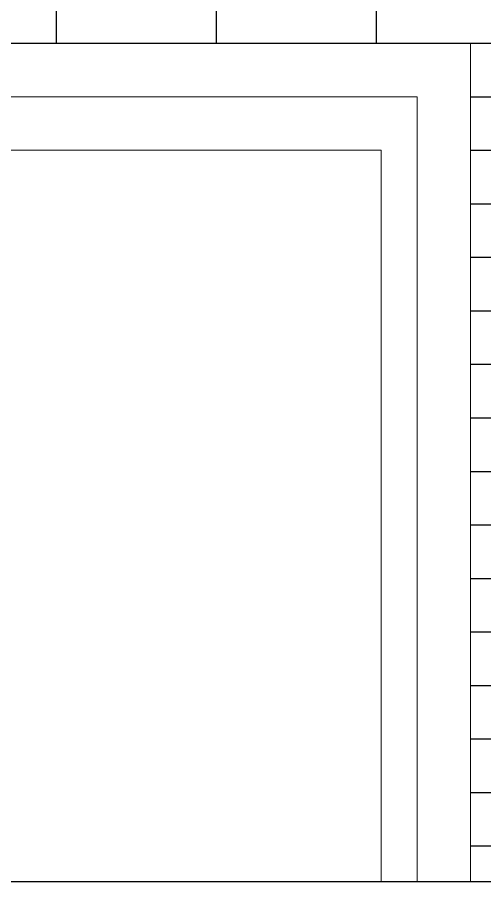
# Model space of a CAD drawing. Header units: metres. Extents: x 42 to 294, y -52 to 32.
# Drawn here: x 266.535 to 267.189, y -28.143 to -26.932 of the extents above; entities that cross this region are included whole.
import ezdxf

# ---------------------------------------------------------------- set-up
doc = ezdxf.new("R2010")
doc.units = ezdxf.units.M
doc.header["$LTSCALE"] = 0.15
doc.layers.add('A-DOORSYM', color=1, linetype='Continuous', lineweight=9)
doc.layers.add('A-WALL', color=2, linetype='Continuous', lineweight=30)

# ---------------------------------------------------------------- blocks, each defined once
blk = doc.blocks.new('Deslizante-2 Paneles - 2000 x 2100mm-106-Sur')
at = {"layer": 'A-DOORSYM'}
for p, q in [((8.8336, 11.175), (6.6836, 11.175)), ((8.8336, 10), (8.8336, 11.175)), ((6.7586, 11.1), (8.7586, 11.1)), ((8.7586, 11.1), (8.7586, 10)), ((7.784, 11.025), (8.7086, 11.025)), ((8.7086, 11.025), (8.7086, 10))]:
    blk.add_line(p, q, dxfattribs=at)

msp = doc.modelspace()

# ---------------------------------------------------------------- hatches: boundary and pattern name
at = {"layer": 'A-WALL'}
h = msp.add_hatch(dxfattribs=at)
h.set_pattern_fill('FP1_26', color=256, style=0, pattern_type=2)
h.set_pattern_definition([(180, (268.15759, -29.14309), (-9e-18, -0.075), []), (270, (268.15759, -29.14309), (0.112, -0.075), [0.075, -0.075])])
h.paths.add_polyline_path([(263.3072, -27.0431), (263.8572, -27.0431), (263.8572, -28.1431), (265.0197, -28.1431), (265.0197, -26.9681), (267.1697, -26.9681), (267.1697, -28.1431), (267.4684, -28.1431), (267.4686, -28.1415), (267.4716, -28.1273), (267.4749, -28.1126), (267.4781, -28.0989), (267.4805, -28.0876), (267.4814, -28.0803), (267.4814, -28.0756), (267.4812, -28.0711), (267.481, -28.0668), (267.4807, -28.0626), (267.4803, -28.0585), (267.4799, -28.0544), (267.4795, -28.0504), (267.478, -28.0448), (267.4764, -28.0393), (267.475, -28.0338), (267.4738, -28.0284), (267.4729, -28.0231), (267.4723, -28.018), (267.4721, -28.0131), (267.4723, -28.0082), (267.4729, -28.0031), (267.4738, -27.9978), (267.475, -27.9924), (267.4764, -27.987), (267.478, -27.9814), (267.4795, -27.9758), (267.4772, -27.9754), (267.4755, -27.975), (267.475, -27.9745), (267.4762, -27.974), (267.4798, -27.9735), (267.4863, -27.9728), (267.4963, -27.9721), (267.5074, -27.9712), (267.5166, -27.9701), (267.5244, -27.9688), (267.531, -27.9674), (267.5367, -27.9659), (267.5419, -27.9643), (267.5467, -27.9627), (267.5539, -27.9564), (267.561, -27.9503), (267.5679, -27.9446), (267.5745, -27.9396), (267.5807, -27.9355), (267.5864, -27.9326), (267.5915, -27.931), (267.5976, -27.9294), (267.6061, -27.9263), (267.6165, -27.922), (267.6284, -27.9167), (267.635, -27.9137), (267.6416, -27.9107), (267.6555, -27.9042), (267.6699, -27.8974), (267.7016, -27.8471), (267.7092, -27.8455), (267.7165, -27.8442), (267.7236, -27.8433), (267.7301, -27.8431), (267.7358, -27.8438), (267.7407, -27.8457), (267.7445, -27.8489), (267.7483, -27.8525), (267.7529, -27.8556), (267.7579, -27.8584), (267.7627, -27.8614), (267.7668, -27.865), (267.7696, -27.8694), (267.7706, -27.875), (267.7705, -27.8809), (267.7702, -27.8858), (267.7697, -27.8898), (267.7691, -27.8932), (267.7685, -27.8962), (267.7677, -27.8987), (267.7669, -27.9012), (267.7605, -27.9024), (267.7544, -27.9041), (267.7486, -27.9065), (267.7434, -27.91), (267.739, -27.915), (267.7356, -27.9219), (267.7333, -27.931), (267.7322, -27.9399), (267.7319, -27.9465), (267.7325, -27.9513), (267.7339, -27.9554), (267.7361, -27.9593), (267.739, -27.964), (267.7426, -27.9702), (267.7475, -27.9773), (267.7536, -27.984), (267.7605, -27.9903), (267.7677, -27.9961), (267.7746, -28.0013), (267.7807, -28.0057), (267.7856, -28.0094), (267.7899, -28.0125), (267.7949, -28.0156), (267.7999, -28.0188), (267.8047, -28.0224), (267.8088, -28.0266), (267.8119, -28.0315), (267.8135, -28.0374), (267.8143, -28.0437), (267.8151, -28.0499), (267.8158, -28.0563), (267.8164, -28.0629), (267.8169, -28.0699), (267.8172, -28.0775), (267.8173, -28.0859), (267.8174, -28.0943), (267.8179, -28.102), (267.8186, -28.1092), (267.8195, -28.1159), (267.8205, -28.1223), (267.8217, -28.1284), (267.8229, -28.1344), (267.8331, -28.1431), (268.0822, -28.1431), (268.0822, -26.6431), (256.0072, -26.6431), (256.0072, -28.1431), (256.2884, -28.1431), (256.2886, -28.1415), (256.2916, -28.1273), (256.2949, -28.1126), (256.2981, -28.0989), (256.3005, -28.0876), (256.3014, -28.0803), (256.3014, -28.0756), (256.3012, -28.0711), (256.301, -28.0668), (256.3007, -28.0626), (256.3003, -28.0585), (256.2999, -28.0544), (256.2995, -28.0504), (256.298, -28.0448), (256.2964, -28.0393), (256.295, -28.0338), (256.2938, -28.0284), (256.2929, -28.0231), (256.2923, -28.018), (256.2921, -28.0131), (256.2923, -28.0082), (256.2929, -28.0031), (256.2938, -27.9978), (256.295, -27.9924), (256.2964, -27.987), (256.298, -27.9814), (256.2995, -27.9758), (256.2972, -27.9754), (256.2955, -27.975), (256.295, -27.9745), (256.2962, -27.974), (256.2998, -27.9735), (256.3063, -27.9728), (256.3163, -27.9721), (256.3274, -27.9712), (256.3366, -27.9701), (256.3444, -27.9688), (256.351, -27.9674), (256.3567, -27.9659), (256.3619, -27.9643), (256.3667, -27.9627), (256.3739, -27.9564), (256.381, -27.9503), (256.3879, -27.9446), (256.3945, -27.9396), (256.4007, -27.9355), (256.4064, -27.9326), (256.4115, -27.931), (256.4176, -27.9294), (256.4261, -27.9263), (256.4365, -27.922), (256.4484, -27.9167), (256.455, -27.9137), (256.4616, -27.9107), (256.4755, -27.9042), (256.4899, -27.8974), (256.5216, -27.8471), (256.5292, -27.8455), (256.5365, -27.8442), (256.5436, -27.8433), (256.5501, -27.8431), (256.5558, -27.8438), (256.5607, -27.8457), (256.5645, -27.8489), (256.5683, -27.8525), (256.5729, -27.8556), (256.5779, -27.8584), (256.5827, -27.8614), (256.5868, -27.865), (256.5896, -27.8694), (256.5906, -27.875), (256.5905, -27.8809), (256.5902, -27.8858), (256.5897, -27.8898), (256.5891, -27.8932), (256.5885, -27.8962), (256.5877, -27.8987), (256.5869, -27.9012), (256.5805, -27.9024), (256.5744, -27.9041), (256.5686, -27.9065), (256.5634, -27.91), (256.559, -27.915), (256.5556, -27.9219), (256.5533, -27.931), (256.5522, -27.9399), (256.5519, -27.9465), (256.5525, -27.9513), (256.5539, -27.9554), (256.5561, -27.9593), (256.559, -27.964), (256.5626, -27.9702), (256.5675, -27.9773), (256.5736, -27.984), (256.5805, -27.9903), (256.5877, -27.9961), (256.5946, -28.0013), (256.6007, -28.0057), (256.6056, -28.0094), (256.6099, -28.0125), (256.6149, -28.0156), (256.6199, -28.0188), (256.6247, -28.0224), (256.6288, -28.0266), (256.6319, -28.0315), (256.6335, -28.0374), (256.6343, -28.0437), (256.6351, -28.0499), (256.6358, -28.0563), (256.6364, -28.0629), (256.6369, -28.0699), (256.6372, -28.0775), (256.6373, -28.0859), (256.6374, -28.0943), (256.6379, -28.102), (256.6386, -28.1092), (256.6395, -28.1159), (256.6405, -28.1223), (256.6417, -28.1284), (256.6429, -28.1344), (256.6531, -28.1431), (256.9322, -28.1431), (256.9322, -26.9681), (259.0822, -26.9681), (259.0822, -28.1431), (259.4822, -28.1431), (259.4822, -26.9681), (261.6322, -26.9681), (261.6322, -28.1431), (263.3072, -28.1431)], flags=0)

# ---------------------------------------------------------------- linework, layer by layer
msp.add_line((268.0822, -28.1431), (255.9572, -28.1431), dxfattribs=at)

# ---------------------------------------------------------------- block references
at = {"layer": 'A-DOORSYM'}
msp.add_blockref('Deslizante-2 Paneles - 2000 x 2100mm-106-Sur', (258.3361, -38.1431), dxfattribs=at)

doc.saveas('drawing.dxf')
